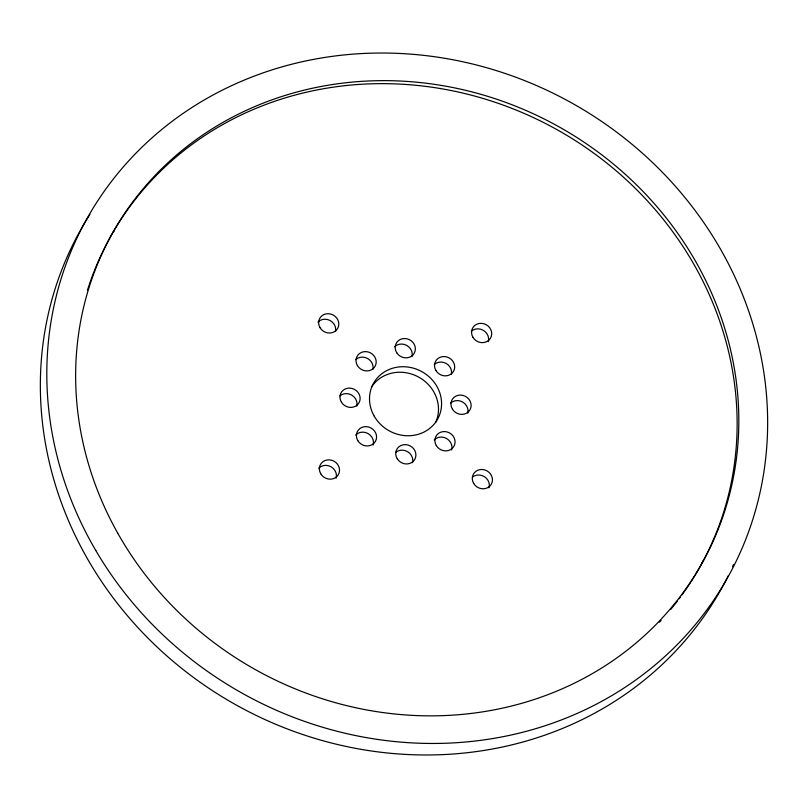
<?xml version="1.0" encoding="UTF-8"?>
<svg xmlns="http://www.w3.org/2000/svg" width="808" height="808" viewBox="0 0 808 808"><rect width="100%" height="100%" fill="white"/><g stroke="black" fill="none" stroke-linecap="round" stroke-linejoin="round"><path stroke-width="1.21" d="M690.325 582.8A337.825 310.969 29.3 0 1 682.003 594.87M680.558 596.849A337.825 310.969 29.3 0 1 679.094 598.799M677.619 600.748A337.825 310.969 29.3 0 1 670.751 609.363M661.075 620.433A337.825 310.969 29.3 0 1 659.409 622.231M87.466 290.213A337.825 310.969 29.3 0 1 93.536 272.882M93.98 271.74A337.825 310.969 29.3 0 1 101.727 253.793M102.242 252.692A337.825 310.969 29.3 0 1 557.187 129.765A337.825 310.969 29.3 0 1 690.991 581.77M113.12 232.431A337.825 310.969 29.3 0 1 114.403 230.351M703.061 560.792A337.825 310.969 29.3 0 1 701.395 564.055M371.347 387.264A36.724 33.805 29.3 0 1 418.665 377.094A36.724 33.805 29.3 0 1 435.603 422.513M355.712 435.027A10.282 9.464 29.3 0 1 368.105 433.583A10.282 9.464 29.3 0 1 373.134 444.986M339.916 395.87A10.282 9.464 29.3 0 1 351.935 395.213A10.282 9.464 29.3 0 1 356.772 406.161M355.752 359.58A10.282 9.464 29.3 0 1 367.721 358.56A10.282 9.464 29.3 0 1 372.902 369.377M394.708 346.723A10.282 9.464 29.3 0 1 406.889 345.491A10.282 9.464 29.3 0 1 411.999 356.601M434.25 364.519A10.282 9.464 29.3 0 1 446.218 363.499A10.282 9.464 29.3 0 1 451.399 374.316M450.48 403.263A10.282 9.464 29.3 0 1 462.671 402.041A10.282 9.464 29.3 0 1 467.781 413.151M434.209 439.966A10.282 9.464 29.3 0 1 446.602 438.522A10.282 9.464 29.3 0 1 451.632 449.925M395.688 452.409A10.282 9.464 29.3 0 1 407.717 451.753A10.282 9.464 29.3 0 1 412.545 462.701M472.468 477.074A10.282 9.464 29.3 0 1 484.527 476.76A10.282 9.464 29.3 0 1 489.032 487.81M318.675 468.256A10.282 9.464 29.3 0 1 331.068 466.792A10.282 9.464 29.3 0 1 336.118 478.185M317.928 322.109A10.282 9.464 29.3 0 1 330.038 320.493A10.282 9.464 29.3 0 1 335.512 331.462M471.266 331.31A10.282 9.464 29.3 0 1 482.942 330.119A10.282 9.464 29.3 0 1 488.537 340.491M488.426 341.087A10.282 9.464 29.3 0 1 488.284 341.663M728.23 575.771A367.196 338.007 29.3 0 1 234.047 703.788A367.196 338.007 29.3 0 1 89.941 214.413M733.573 564.469A367.196 338.007 29.3 0 1 732.543 566.751M374.235 416.181A36.724 33.805 29.3 0 0 436.653 420.736A36.724 33.805 29.3 0 0 405.747 366.822A36.724 33.805 29.3 0 0 374.235 416.181M357.782 440.582A10.282 9.464 29.3 0 0 375.266 441.643A10.282 9.464 29.3 0 0 366.418 426.644A10.282 9.464 29.3 0 0 357.782 440.582M341.501 402.313A10.282 9.464 29.3 0 0 358.964 402.859A10.282 9.464 29.3 0 0 349.652 388.093A10.282 9.464 29.3 0 0 341.501 402.313M357.399 365.559A10.282 9.464 29.3 0 0 374.882 366.62A10.282 9.464 29.3 0 0 366.034 351.621A10.282 9.464 29.3 0 0 357.399 365.559M396.728 352.753A10.282 9.464 29.3 0 0 414.201 353.298A10.282 9.464 29.3 0 0 404.889 338.532A10.282 9.464 29.3 0 0 396.728 352.753M435.896 370.498A10.282 9.464 29.3 0 0 453.379 371.559A10.282 9.464 29.3 0 0 444.531 356.56A10.282 9.464 29.3 0 0 435.896 370.498M452.51 409.303A10.282 9.464 29.3 0 0 469.973 409.838A10.282 9.464 29.3 0 0 460.661 395.082A10.282 9.464 29.3 0 0 452.51 409.303M436.28 445.521A10.282 9.464 29.3 0 0 453.763 446.582A10.282 9.464 29.3 0 0 444.915 431.583A10.282 9.464 29.3 0 0 436.28 445.521M397.273 458.853A10.282 9.464 29.3 0 0 414.746 459.399A10.282 9.464 29.3 0 0 405.434 444.632A10.282 9.464 29.3 0 0 397.273 458.853M473.68 483.436A10.282 9.464 29.3 0 0 491.163 484.477A10.282 9.464 29.3 0 0 482.285 469.488A10.282 9.464 29.3 0 0 473.68 483.436M472.933 337.289A10.282 9.464 29.3 0 0 490.406 338.33A10.282 9.464 29.3 0 0 481.538 323.341A10.282 9.464 29.3 0 0 472.933 337.289M320.019 327.664A10.282 9.464 29.3 0 0 337.502 328.704A10.282 9.464 29.3 0 0 328.624 313.716A10.282 9.464 29.3 0 0 320.019 327.664M320.766 473.811A10.282 9.464 29.3 0 0 338.249 474.851A10.282 9.464 29.3 0 0 329.381 459.863A10.282 9.464 29.3 0 0 320.766 473.811M95.798 550.521A367.196 338.007 29.3 0 0 720.059 590.416A367.196 338.007 29.3 0 0 405.828 53.793A367.196 338.007 29.3 0 0 95.798 550.521M117.736 533.159A337.825 310.969 29.3 0 0 692.012 579.79A337.825 310.969 29.3 0 0 411.949 81.78A337.825 310.969 29.3 0 0 117.736 533.159"/></g></svg>
